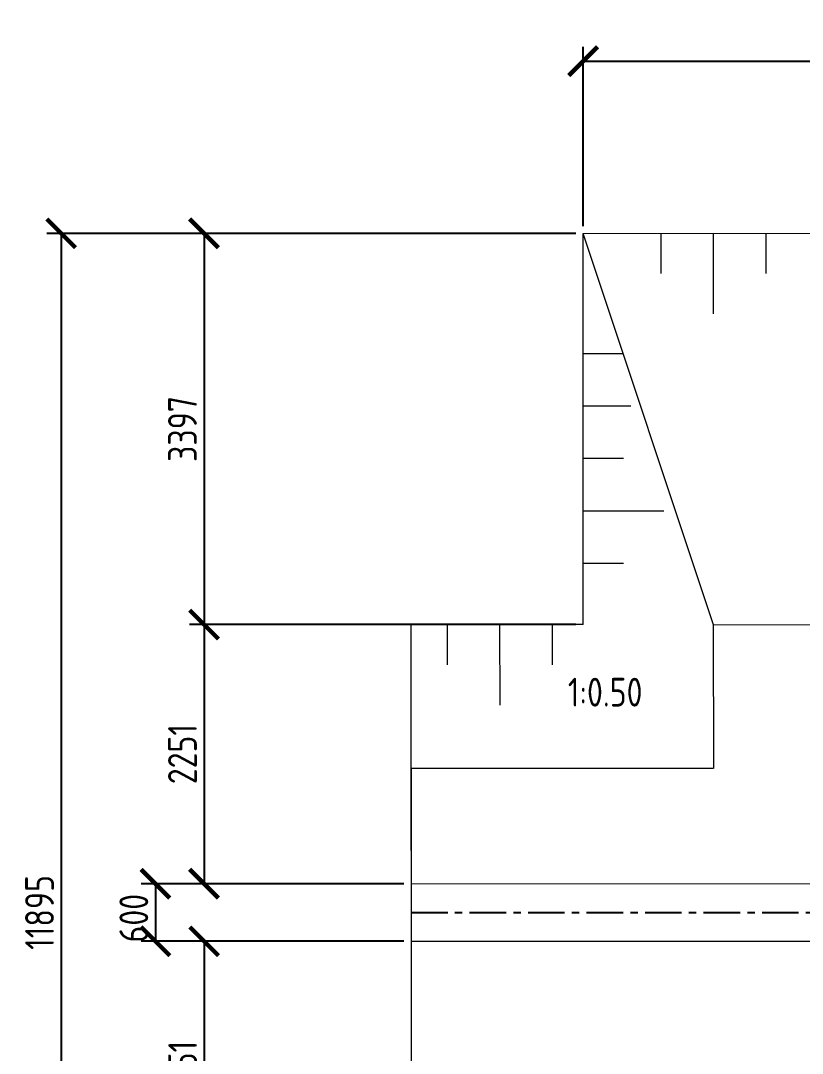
# Model space of a CAD drawing. Header units: millimetres. Extents: x 24859265 to 26550985, y 32092698 to 33532929.
# Drawn here: x 26137622 to 26144411, y 33007561 to 33016529 of the extents above; entities that cross this region are included whole.
import ezdxf

# ---------------------------------------------------------------- set-up
doc = ezdxf.new("R2010")
doc.units = ezdxf.units.MM
doc.linetypes.add('осевая', pattern=[50.8, 31.75, -6.35, 6.35, -6.35])
doc.styles.add('ARTEM GOST', font='GOST_0.TTF')
doc.styles.add('GOST 2.304', font='GOST_0.TTF')
doc.styles.get("Standard").update_dxf_attribs({"font": 'arial.ttf'})
doc.dimstyles.new('ISO-25', dxfattribs={"dimtxt": 2.5, "dimasz": 2.5, "dimexe": 1.25, "dimexo": 0.625, "dimtad": 1, "dimtxsty": 'Standard', "dimcen": 2.5, "dimadec": 0, "dimazin": 0, "dimtfac": 1, "dimtmove": 0, "dimatfit": 3, "dimfxl": 1, "dimarcsym": 0})

# ---------------------------------------------------------------- blocks, each defined once
blk = doc.blocks.new('_ArchTick')
at = {"color": 0, "linetype": 'ByBlock', "const_width": 0.15}
blk.add_lwpolyline([(-0.5, -0.5), (0.5, 0.5)], dxfattribs=at)
blk = doc.blocks.new('*D521')
at = {"color": 0, "lineweight": -2, "transparency": 16777216}
for p, q in [((26142507.4, 33014744.1), (26142507.4, 33016302.7)), ((26180474.9, 33014773.7), (26180474.9, 33016302.7)), ((26142507.4, 33016177.7), (26180474.9, 33016177.7))]:
    blk.add_line(p, q, dxfattribs=at)
at = {"color": 0, "lineweight": -2, "transparency": 16777216, "xscale": 250, "yscale": 250, "zscale": 250, "rotation": 180}
blk.add_blockref('_ArchTick', (26142507.4, 33016177.7), dxfattribs=at)
at = {"color": 0, "lineweight": -2, "transparency": 16777216, "xscale": 250, "yscale": 250, "zscale": 250}
blk.add_blockref('_ArchTick', (26180474.9, 33016177.7), dxfattribs=at)
at = {"color": 0, "transparency": 16777216, "insert": (26161491.1, 33016365.2), "char_height": 250, "attachment_point": 5, "style": 'GOST 2.304'}
blk.add_mtext('37968', dxfattribs=at)
blk = doc.blocks.new('*D526')
at = {"color": 0, "lineweight": -2, "transparency": 16777216}
for p, q in [((26142444.9, 33014681.6), (26139089.7, 33014681.6)), ((26139214.7, 33014681.6), (26139214.7, 33011284.7)), ((26142444.9, 33011284.7), (26139089.7, 33011284.7))]:
    blk.add_line(p, q, dxfattribs=at)
at = {"color": 0, "lineweight": -2, "transparency": 16777216, "xscale": 250, "yscale": 250, "zscale": 250}
for p, rotation in [((26139214.7, 33014681.6), 90), ((26139214.7, 33011284.7), 270)]:
    blk.add_blockref('_ArchTick', p, dxfattribs=dict(at, rotation=rotation))
at = {"color": 0, "transparency": 16777216, "insert": (26139027.2, 33012983.2), "char_height": 250, "attachment_point": 5, "rotation": 90, "style": 'GOST 2.304'}
blk.add_mtext('3397', dxfattribs=at)
blk = doc.blocks.new('*D527')
at = {"color": 0, "lineweight": -2, "transparency": 16777216}
for p, q in [((26140949.2, 33011284.7), (26139089.7, 33011284.7)), ((26139214.7, 33011284.7), (26139214.7, 33009033.7)), ((26140950.1, 33009033.7), (26139089.7, 33009033.7))]:
    blk.add_line(p, q, dxfattribs=at)
at = {"color": 0, "lineweight": -2, "transparency": 16777216, "xscale": 250, "yscale": 250, "zscale": 250}
for p, rotation in [((26139214.7, 33011284.7), 90), ((26139214.7, 33009033.7), 270)]:
    blk.add_blockref('_ArchTick', p, dxfattribs=dict(at, rotation=rotation))
at = {"color": 0, "transparency": 16777216, "insert": (26139027.2, 33010159.2), "char_height": 250, "attachment_point": 5, "rotation": 90, "style": 'GOST 2.304'}
blk.add_mtext('2251', dxfattribs=at)
blk = doc.blocks.new('*D528')
at = {"color": 0, "lineweight": -2, "transparency": 16777216}
for p, q in [((26140951.4, 33008533.7), (26139090.9, 33008533.7)), ((26139215.9, 33008533.7), (26139215.9, 33006282.7)), ((26140953.1, 33006282.7), (26139090.9, 33006282.7))]:
    blk.add_line(p, q, dxfattribs=at)
at = {"color": 0, "lineweight": -2, "transparency": 16777216, "xscale": 250, "yscale": 250, "zscale": 250}
for p, rotation in [((26139215.9, 33008533.7), 90), ((26139215.9, 33006282.7), 270)]:
    blk.add_blockref('_ArchTick', p, dxfattribs=dict(at, rotation=rotation))
at = {"color": 0, "transparency": 16777216, "insert": (26139028.4, 33007408.2), "char_height": 250, "attachment_point": 5, "rotation": 90, "style": 'GOST 2.304'}
blk.add_mtext('2251', dxfattribs=at)
blk = doc.blocks.new('*D538')
at = {"color": 0, "lineweight": -2, "transparency": 16777216}
for p, q in [((26140950.1, 33009033.7), (26138667.4, 33009033.7)), ((26138792.4, 33009033.7), (26138792.4, 33008533.7)), ((26140951.4, 33008533.7), (26138667.4, 33008533.7))]:
    blk.add_line(p, q, dxfattribs=at)
at = {"color": 0, "lineweight": -2, "transparency": 16777216, "xscale": 250, "yscale": 250, "zscale": 250}
for p, rotation in [((26138792.4, 33009033.7), 90), ((26138792.4, 33008533.7), 270)]:
    blk.add_blockref('_ArchTick', p, dxfattribs=dict(at, rotation=rotation))
at = {"color": 0, "transparency": 16777216, "insert": (26138604.9, 33008734.7), "char_height": 250, "attachment_point": 5, "rotation": 90, "style": 'GOST 2.304'}
blk.add_mtext('600', dxfattribs=at)
blk = doc.blocks.new('*D539')
at = {"color": 0, "lineweight": -2, "transparency": 16777216}
for p, q in [((26140141.2, 33014681.6), (26137848.4, 33014681.6)), ((26137973.4, 33014681.6), (26137973.4, 33002886.9)), ((26140141.2, 33002886.9), (26137848.4, 33002886.9))]:
    blk.add_line(p, q, dxfattribs=at)
at = {"color": 0, "lineweight": -2, "transparency": 16777216, "xscale": 250, "yscale": 250, "zscale": 250}
for p, rotation in [((26137973.4, 33014681.6), 90), ((26137973.4, 33002886.9), 270)]:
    blk.add_blockref('_ArchTick', p, dxfattribs=dict(at, rotation=rotation))
at = {"color": 0, "transparency": 16777216, "insert": (26137785.9, 33008784.3), "char_height": 250, "attachment_point": 5, "rotation": 90, "style": 'GOST 2.304'}
blk.add_mtext('11895', dxfattribs=at)

msp = doc.modelspace()

# ---------------------------------------------------------------- linework, layer by layer
at = {"lineweight": 20}
for p, q in [((26142507.3504, 33014681.6069), (26148116.1661, 33014685.9795)), ((26142507.3504, 33011284.701), (26142507.3504, 33014681.6069)), ((26143640.5676, 33011282.4894), (26142507.3504, 33014681.6069)), ((26143181.8679, 33014682.4879), (26143181.8679, 33014333.1575)), ((26143637.3504, 33014682.4879), (26143637.3504, 33013983.8272)), ((26144092.8329, 33014682.843), (26144092.8329, 33014333.5126)), ((26142507.3504, 33013639.5089), (26142856.6806, 33013639.7812)), ((26142508.0606, 33013184.0268), (26142920.7919, 33013184.3486)), ((26142508.4157, 33012728.5445), (26142857.7459, 33012728.8168)), ((26142508.7708, 33012273.0621), (26143207.4312, 33012273.6068)), ((26142509.1259, 33011817.5798), (26142858.4561, 33011817.8521)), ((26142507.3504, 33011284.701), (26141011.7346, 33011284.701)), ((26141011.7346, 33011284.701), (26141015.6342, 33006282.6564)), ((26141326.5814, 33011283.6357), (26141326.8537, 33010934.3055)), ((26141782.0637, 33011283.9908), (26141782.6084, 33010585.3303)), ((26142237.5458, 33011284.701), (26142237.8181, 33010935.3707)), ((26143637.3504, 33010034.701), (26141012.2218, 33010034.701)), ((26141012.2218, 33010034.701), (26141014.1724, 33007532.6556)), ((26141013.0022, 33009033.678), (26144765.8255, 33009035.1409)), ((26141013.392, 33008533.6781), (26144766.4469, 33008535.1411))]:
    msp.add_line(p, q, dxfattribs=at)
at = {"color": 1, "linetype": 'осевая', "lineweight": 25, "ltscale": 10}
msp.add_line((26141013.1971, 33008783.6781), (26146937.3495, 33008785.9873), dxfattribs=at)
at = {"lineweight": 20}
msp.add_lwpolyline([(26143641.5404, 33010034.701), (26143640.5676, 33011282.4894), (26148071.5253, 33011285.9437), (26148052.5745, 33013209.8883)], dxfattribs=at)

# ---------------------------------------------------------------- texts
at = {"lineweight": 20, "insert": (26142324.7615, 33010822.051), "char_height": 250, "width": 3508.95414, "attachment_point": 1, "rotation": 0.02233381, "style": 'ARTEM GOST'}
msp.add_mtext('\\pi49.688;1:0.50', dxfattribs=at)

# ---------------------------------------------------------------- dimensions: what is measured, and where the dimension line sits
dim = msp.add_linear_dim(base=(26180474.8523, 33016177.7417), p1=(26142507.3504, 33014681.6069), p2=(26180474.8523, 33014711.2063), dimstyle='ISO-25', override={"dimscale": 100, "dimdec": 0, "dimtxsty": 'GOST 2.304', "dimblk1": 'ArchTick', "dimblk2": 'ArchTick', "dimsah": 1})
dim.commit()
dim.dimension.update_dxf_attribs({"geometry": '*D521', "text_midpoint": (26161491.1014, 33016365.2417)})
dim = msp.add_linear_dim(base=(26137973.4211, 33002886.9159), p1=(26140203.7466, 33014681.6069), p2=(26140203.7466, 33002886.9159), angle=90, text='11895', dimstyle='ISO-25', override={"dimscale": 100, "dimdec": 0, "dimtxsty": 'GOST 2.304', "dimblk1": 'ArchTick', "dimblk2": 'ArchTick', "dimsah": 1})
dim.commit()
dim.dimension.update_dxf_attribs({"geometry": '*D539', "text_midpoint": (26137785.9211, 33008784.2614)})
for base, p1, p2, picture, middle in [((26139214.6887, 33011284.701), (26142507.3504, 33014681.6069), (26142507.3504, 33011284.701), '*D526', (26139027.1887, 33012983.1539)), ((26139214.6887, 33009033.6779), (26141011.7346, 33011284.701), (26141012.612, 33009033.6779), '*D527', (26139027.1887, 33010159.1894)), ((26139215.9387, 33006282.6564), (26141013.8793, 33008533.6783), (26141015.6342, 33006282.6564), '*D528', (26139028.4387, 33007408.1673))]:
    dim = msp.add_linear_dim(base=base, p1=p1, p2=p2, angle=90, dimstyle='ISO-25', override={"dimscale": 100, "dimdec": 0, "dimtxsty": 'GOST 2.304', "dimblk1": 'ArchTick', "dimblk2": 'ArchTick', "dimsah": 1})
    dim.commit()
    dim.dimension.update_dxf_attribs({"geometry": picture, "text_midpoint": middle})
dim = msp.add_linear_dim(base=(26138792.3682, 33008533.6783), p1=(26141012.612, 33009033.6779), p2=(26141013.8793, 33008533.6783), angle=90, text='600', dimstyle='ISO-25', override={"dimscale": 100, "dimdec": 0, "dimtxsty": 'GOST 2.304', "dimblk1": 'ArchTick', "dimblk2": 'ArchTick', "dimsah": 1})
dim.commit()
dim.dimension.update_dxf_attribs({"geometry": '*D538', "text_midpoint": (26138792.3682, 33008734.6652), "dimtype": 160})

doc.saveas('drawing.dxf')
